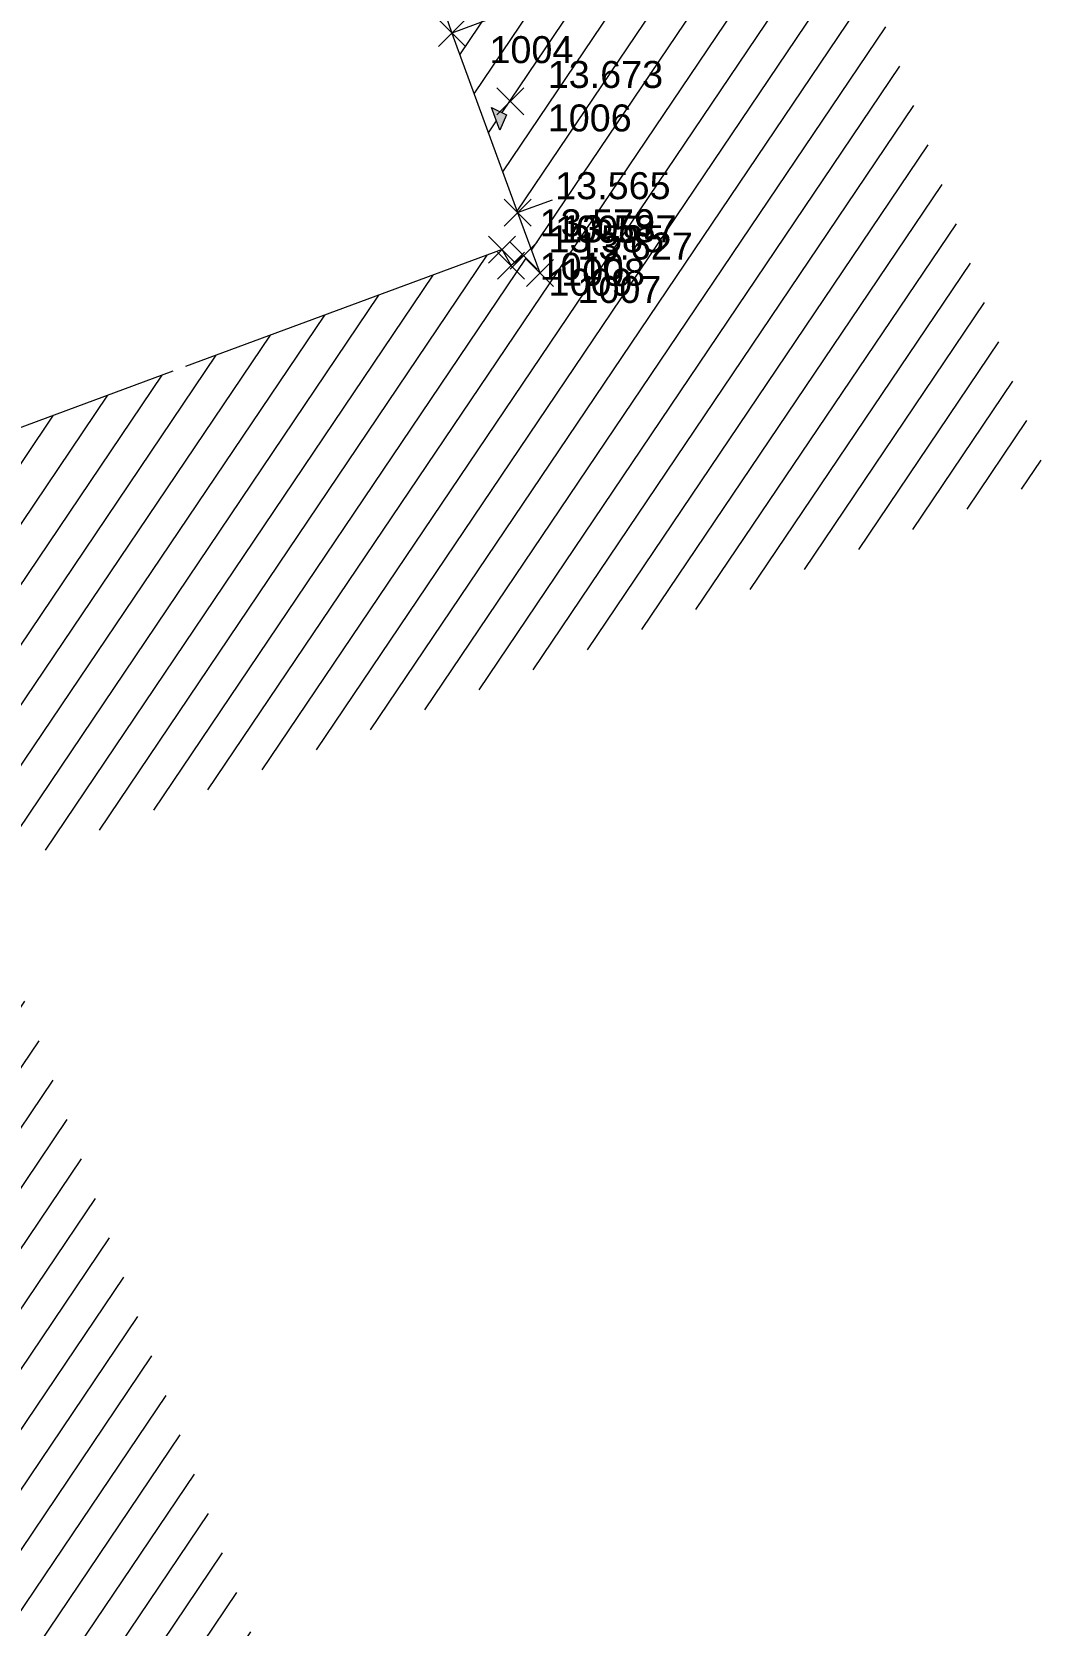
# Model space of a CAD drawing. Header units: metres. Extents: x 1223562 to 1223801, y 7191360 to 7191620.
# Drawn here: x 1223793.15 to 1223800.68, y 7191533.72 to 7191545.52 of the extents above; entities that cross this region are included whole.
import ezdxf

# ---------------------------------------------------------------- set-up
doc = ezdxf.new("R2010")
doc.units = ezdxf.units.M
doc.header["$PDMODE"] = 3
doc.header["$PDSIZE"] = 0.1
doc.linetypes.add('RL_1105', pattern=[2.5, 2.5, 0])
doc.linetypes.add('Socle_Continu', pattern=[2.5, 2.5, 0])
for name, color, linetype, lineweight in [('BATIH_SCS', 201, 'Socle_Continu', 13), ('SIGTA_SCI', 7, 'Socle_Continu', 13), ('SIGTM_SCI', 1, 'Socle_Continu', 13), ('SIGTO_SCI', 255, 'Socle_Continu', 13)]:
    doc.layers.add(name, color=color, linetype=linetype, lineweight=lineweight)
doc.layers.add('BATIM_SCS', color=7, linetype='Socle_Continu', lineweight=13, true_color=0xdf7fff)
doc.styles.get("Standard").update_dxf_attribs({"font": 'arial.ttf'})

# ---------------------------------------------------------------- blocks, each defined once
blk = doc.blocks.new('YP_1521')
at = {"layer": 'SIGTO_SCI', "color": 7, "linetype": 'Socle_Continu'}
blk.add_point((0, 0), dxfattribs=at)
at = {"layer": 'SIGTA_SCI', "linetype": 'Socle_Continu'}
blk.add_attdef('ALT', (0.278, 0.099), '', height=0.2, dxfattribs=at)
at = {"layer": 'SIGTA_SCI', "linetype": 'Socle_Continu', "flags": 9}
blk.add_attdef('CALQUE_ALT', (1.69, -1.18), '', height=0.2, dxfattribs=at)
at = {"layer": 'SIGTM_SCI', "linetype": 'Socle_Continu'}
blk.add_attdef('MAT', (0.278, -0.223), '', height=0.2, dxfattribs=at)
at = {"layer": 'SIGTM_SCI', "linetype": 'Socle_Continu', "flags": 9}
blk.add_attdef('CALQUE_MAT', (1.69, -1.501), '', height=0.2, dxfattribs=at)
at = {"layer": 'SIGTO_SCI', "linetype": 'Socle_Continu', "flags": 9}
for tag, p in [('ID', (1.69, 0.105)), ('NATURE', (1.69, -0.216)), ('FAMILLE', (1.69, -0.538)), ('CALQUE', (1.69, -0.859)), ('PCRS', (1.69, -1.823))]:
    blk.add_attdef(tag, p, '', height=0.2, dxfattribs=at)
blk = doc.blocks.new('RP_1121')
at = {"layer": 'BATIM_SCS', "linetype": 'Socle_Continu'}
blk.add_hatch(color=256, dxfattribs=at).paths.add_polyline_path([(0.4376, 0.086), (0.5001, 0.1722), (0.5626, 0.0859)])
for p, q in [((0.0002, 0.276), (0, 0)), ((1, -0.0007), (1.0002, 0.2753)), ((0.4376, 0.086), (0.5001, 0.1722)), ((0.5001, 0.1722), (0.5626, 0.0859)), ((0.5626, 0.0859), (0.4376, 0.086))]:
    blk.add_line(p, q, dxfattribs=at)
at = {"layer": 'BATIM_SCS', "linetype": 'Socle_Continu', "flags": 9}
for tag, p in [('ID', (1.4315, 0.6509)), ('NATURE', (1.4315, 0.3296)), ('FAMILLE', (1.4315, 0.0083)), ('CALQUE', (1.4315, -0.313)), ('PCRS', (1.4315, -0.6343))]:
    blk.add_attdef(tag, p, '', height=0.2, dxfattribs=at)

msp = doc.modelspace()

# ---------------------------------------------------------------- hatches: boundary and pattern name
at = {"layer": 'BATIH_SCS', "linetype": 'Socle_Continu'}
h = msp.add_hatch(dxfattribs=at)
h.set_pattern_fill('RL_1107', color=256, angle=11, pattern_type=2)
h.set_pattern_definition([(56, (0, 0), (-0.207259393139, 0.139798225868), [])])
h.paths.add_polyline_path([(1223792.759, 7191539.281), (1223792.934, 7191539.346), (1223795.261, 7191540.206), (1223800.675, 7191542.208), (1223797.834, 7191550.129), (1223795, 7191549.147), (1223796.259, 7191545.515), (1223796.746, 7191544.185), (1223796.911, 7191543.738), (1223796.79, 7191543.866), (1223796.697, 7191543.792), (1223796.631, 7191543.91), (1223789.325, 7191541.211), (1223789.225, 7191541.185), (1223789.274, 7191541.027), (1223788.991, 7191540.927), (1223790.465, 7191536.786), (1223791.674, 7191533.401), (1223793.572, 7191528.006), (1223793.633, 7191527.83), (1223795.605, 7191522.406), (1223795.673, 7191522.218), (1223794.298, 7191521.715), (1223793.232, 7191521.326), (1223792.42, 7191521.012), (1223791.92, 7191520.832), (1223790.972, 7191520.473), (1223788.01, 7191519.398), (1223790.361, 7191512.687), (1223790.7, 7191511.735), (1223792.431, 7191506.866), (1223794.727, 7191500.443), (1223794.788, 7191500.442), (1223794.855, 7191500.207), (1223794.805, 7191500.177), (1223796.497, 7191495.407), (1223799.325, 7191496.41), (1223791.813, 7191517.587), (1223799.515, 7191520.428)])
h.paths.add_polyline_path([(1223795.079, 7191521.862), (1223795.042, 7191521.711), (1223794.915, 7191521.802)], flags=16)
h.paths.add_polyline_path([(1223792.908, 7191521.108), (1223792.888, 7191521.008), (1223792.807, 7191521.069)], flags=16)
h.paths.add_polyline_path([(1223791.535, 7191520.594), (1223791.507, 7191520.491), (1223791.417, 7191520.55)], flags=16)
h.paths.add_polyline_path([(1223794.075, 7191527.972), (1223794.037, 7191528.081), (1223794.137, 7191528.055)], flags=16)
h.paths.add_polyline_path([(1223792.904, 7191531.527), (1223792.832, 7191531.725), (1223793.03, 7191531.685)], flags=16)
h.paths.add_polyline_path([(1223790.769, 7191512.291), (1223790.709, 7191512.203), (1223790.666, 7191512.32)], flags=16)
h.paths.add_polyline_path([(1223791.397, 7191535.05), (1223791.333, 7191535.234), (1223791.447, 7191535.17)], flags=16)
h.paths.add_polyline_path([(1223791.969, 7191508.55), (1223792.05, 7191508.51), (1223792.012, 7191508.428)], flags=16)
h.paths.add_polyline_path([(1223796.613, 7191544.796), (1223796.553, 7191544.962), (1223796.664, 7191544.909)], flags=16)
h.paths.add_polyline_path([(1223796.006, 7191497.231), (1223796.109, 7191497.2), (1223796.05, 7191497.111)], flags=16)
h.paths.add_polyline_path([(1223796.443, 7191496.06), (1223796.545, 7191496.029), (1223796.486, 7191495.941)], flags=16)

# ---------------------------------------------------------------- linework, layer by layer
at = {"layer": 'BATIM_SCS', "linetype": 'RL_1105'}
msp.add_polyline3d([(1223795, 7191549.147, 13.463), (1223796.259, 7191545.515, 13.514), (1223796.746, 7191544.185, 13.565), (1223796.911, 7191543.738, 13.627), (1223796.79, 7191543.866, 13.587), (1223796.697, 7191543.792, 13.585), (1223796.631, 7191543.91, 13.579), (1223789.325, 7191541.211, 13.541), (1223789.225, 7191541.185, 13.763), (1223789.274, 7191541.027, 13.534), (1223788.991, 7191540.927, 13.501), (1223790.465, 7191536.786, 13.528), (1223791.674, 7191533.401, 13.551), (1223793.572, 7191528.006, 13.527), (1223793.633, 7191527.83, 13.524), (1223795.605, 7191522.406, 13.534), (1223795.673, 7191522.218, 13.534), (1223794.298, 7191521.715, 13.51), (1223793.232, 7191521.326, 13.487), (1223792.42, 7191521.012, 13.469), (1223791.92, 7191520.832, 13.461), (1223790.972, 7191520.473, 13.454), (1223788.01, 7191519.398, 13.393), (1223790.361, 7191512.687, 13.488)], dxfattribs=at)

# ---------------------------------------------------------------- block references
at = {"layer": 'BATIM_SCS', "linetype": 'Socle_Continu', "xscale": 1.416684123629389, "rotation": 290.1231614982424}
msp.add_blockref('RP_1121', (1223796.259, 7191545.515, 13.514), dxfattribs=at)
at = {"layer": 'SIGTO_SCI', "linetype": 'Socle_Continu'}
for p, values in [((1223796.259, 7191545.515, 13.514), {'ALT': '13.514', 'MAT': '1004'}), ((1223796.691, 7191545.009, 13.673), {'ALT': '13.673', 'MAT': '1006'}), ((1223796.746, 7191544.185, 13.565), {'ALT': '13.565', 'MAT': '1005'}), ((1223796.631, 7191543.91, 13.579), {'ALT': '13.579', 'MAT': '1010'}), ((1223796.79, 7191543.866, 13.587), {'ALT': '13.587', 'MAT': '1008'}), ((1223796.697, 7191543.792, 13.585), {'ALT': '13.585', 'MAT': '1009'}), ((1223796.911, 7191543.738, 13.627), {'ALT': '13.627', 'MAT': '1007'})]:
    msp.add_blockref('YP_1521', p, dxfattribs=at).add_auto_attribs(values)

doc.saveas('drawing.dxf')
